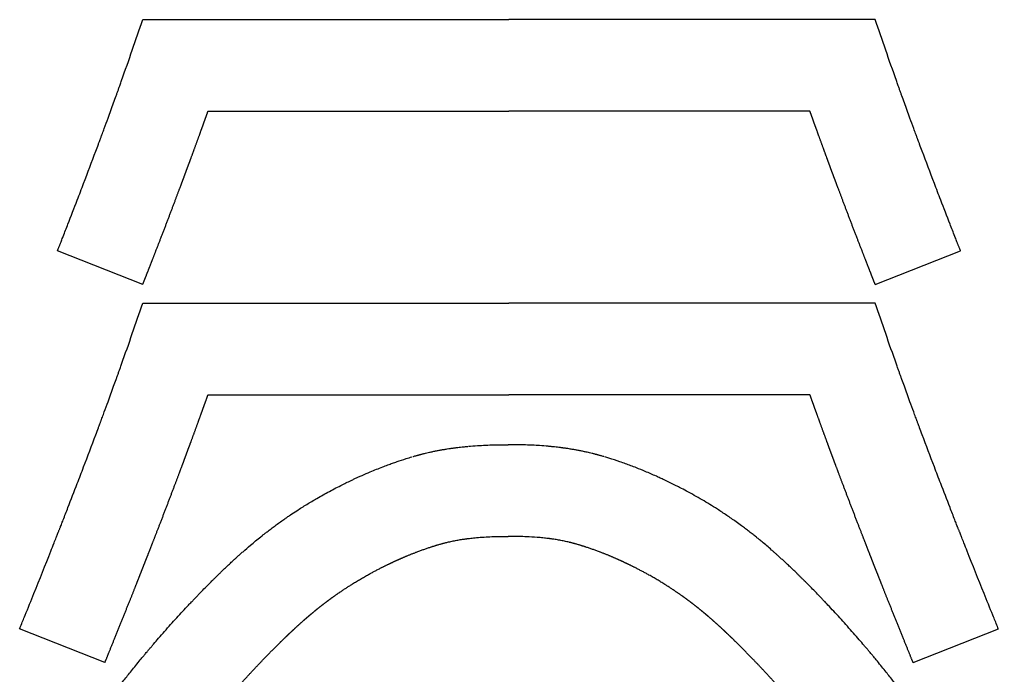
# Model space of a CAD drawing. Header units: millimetres. Extents: x -2789 to 12250, y -4440 to 7168.
# Drawn here: x 8693.1 to 9173.6, y 6441.4 to 6763.3 of the extents above; entities that cross this region are included whole.
import ezdxf

# ---------------------------------------------------------------- set-up
doc = ezdxf.new("R2010")
doc.units = ezdxf.units.MM
doc.header["$MEASUREMENT"] = 0

msp = doc.modelspace()

# ---------------------------------------------------------------- linework, layer by layer
at = {"color": 7, "linetype": 'Continuous', "lineweight": 25}
for p, q in [((8753.57307, 6763.33494), (8933.36031, 6763.33494)), ((9113.14756, 6763.33494), (8933.36031, 6763.33494)), ((8785.6181, 6718.33494), (8933.36031, 6718.33494)), ((9081.10253, 6718.33494), (8933.36031, 6718.33494)), ((8753.57307, 6624.16826), (8933.36031, 6624.16826)), ((9113.14756, 6624.16826), (8933.36031, 6624.16826)), ((8785.6181, 6579.16826), (8933.36031, 6579.16826)), ((9081.10253, 6579.16826), (8933.36031, 6579.16826))]:
    msp.add_line(p, q, dxfattribs=at)
for p, q in [((8753.60886, 6633.31889), (8711.74094, 6649.81364)), ((9113.11177, 6633.31889), (9154.97969, 6649.81364)), ((8735.00166, 6447.74249), (8693.131, 6464.23832)), ((9131.71897, 6447.74249), (9173.58963, 6464.23832))]:
    msp.add_line(p, q)
at = {"color": 7, "linetype": 'Continuous'}
for points, knots in [([(8711.74094, 6649.81364), (8711.7543, 6649.84755), (8711.76766, 6649.88146), (8711.9052, 6650.23062), (8712.0301, 6650.5478), (8712.2234, 6651.0389), (8712.29262, 6651.21479), (8712.43715, 6651.58213), (8712.5194, 6651.79125), (8712.67911, 6652.19743), (8712.7534, 6652.3864), (8712.89759, 6652.75325), (8712.96868, 6652.9342), (8713.11068, 6653.29566), (8713.1817, 6653.47649), (8713.39482, 6654.01929), (8713.53707, 6654.38177), (8713.96278, 6655.46706), (8714.2455, 6656.18852), (8715.31847, 6658.92933), (8716.10278, 6660.93842), (8718.43391, 6666.9269), (8719.95931, 6670.86849), (8722.50872, 6677.49593), (8723.54727, 6680.20756), (8726.62029, 6688.26694), (8728.6121, 6693.53915), (8730.97317, 6699.84961), (8731.39653, 6700.98362), (8731.99218, 6702.58264), (8732.16687, 6703.05204), (8732.46103, 6703.84321), (8732.58076, 6704.16544), (8732.76457, 6704.66044), (8732.83033, 6704.83757), (8732.97113, 6705.21704), (8733.04618, 6705.41938), (8733.19437, 6705.81907), (8733.26781, 6706.01722), (8733.48616, 6706.60662), (8733.63187, 6707.00026), (8734.08996, 6708.23875), (8734.40087, 6709.08081), (8735.32921, 6711.59947), (8735.94267, 6713.26974), (8737.48011, 6717.4708), (8738.39683, 6719.98976), (8739.71528, 6723.63336), (8740.12889, 6724.77948), (8740.71471, 6726.40715), (8740.88931, 6726.89282), (8741.15251, 6727.62581), (8741.24298, 6727.87793), (8741.42912, 6728.39697), (8741.52271, 6728.6581), (8741.70894, 6729.17809), (8741.80188, 6729.43777), (8742.08058, 6730.217), (8742.26611, 6730.73643), (8742.70669, 6731.97163), (8742.96151, 6732.68736), (8743.21581, 6733.40297), (8746.76929, 6743.40267), (8750.22169, 6753.37999), (8753.57307, 6763.33494)], [0.7451991359, 0.7451991359, 0.7451991359, 0.7451991359, 0.7454541819, 0.7454541819, 0.74782528, 0.74782528, 0.7491711349, 0.7491711349, 0.7506664275, 0.7506664275, 0.7518736709, 0.7518736709, 0.7530809144, 0.7530809144, 0.7542881579, 0.7542881579, 0.7567026448, 0.7567026448, 0.7615316186, 0.7615316186, 0.7750933268, 0.7750933268, 0.8022167431, 0.8022167431, 0.8212951958, 0.8212951958, 0.8594521014, 0.8594521014, 0.8678520237, 0.8678520237, 0.8713555298, 0.8713555298, 0.8737531366, 0.8737531366, 0.8751033197, 0.8751033197, 0.8764535029, 0.8764535029, 0.877803686, 0.877803686, 0.8805040523, 0.8805040523, 0.8863003435, 0.8863003435, 0.897892926, 0.897892926, 0.9156187577, 0.9156187577, 0.9237681115, 0.9237681115, 0.9272584919, 0.9272584919, 0.9290622646, 0.9290622646, 0.9308660373, 0.9308660373, 0.93266981, 0.93266981, 0.9362773554, 0.9362773554, 0.941249614, 0.941249614, 0.941249614, 1.0107302972, 1.0107302972, 1.0107302972, 1.0107302972]), ([(9154.97969, 6649.81364), (9154.96633, 6649.84755), (9154.95297, 6649.88146), (9154.81542, 6650.23062), (9154.69053, 6650.5478), (9154.49723, 6651.0389), (9154.42801, 6651.21479), (9154.28348, 6651.58213), (9154.20123, 6651.79125), (9154.04152, 6652.19743), (9153.96723, 6652.3864), (9153.82304, 6652.75325), (9153.75195, 6652.9342), (9153.60995, 6653.29566), (9153.53893, 6653.47649), (9153.32581, 6654.01929), (9153.18356, 6654.38177), (9152.75785, 6655.46706), (9152.47513, 6656.18852), (9151.40216, 6658.92933), (9150.61785, 6660.93842), (9148.28672, 6666.9269), (9146.76132, 6670.86849), (9144.21191, 6677.49593), (9143.17336, 6680.20756), (9140.10034, 6688.26694), (9138.10853, 6693.53915), (9135.74746, 6699.84961), (9135.3241, 6700.98362), (9134.72845, 6702.58264), (9134.55376, 6703.05204), (9134.2596, 6703.84321), (9134.13987, 6704.16544), (9133.95606, 6704.66044), (9133.8903, 6704.83757), (9133.7495, 6705.21704), (9133.67445, 6705.41938), (9133.52626, 6705.81907), (9133.45282, 6706.01722), (9133.23447, 6706.60662), (9133.08876, 6707.00026), (9132.63067, 6708.23875), (9132.31976, 6709.08081), (9131.39142, 6711.59947), (9130.77796, 6713.26974), (9129.24052, 6717.4708), (9128.3238, 6719.98976), (9127.00535, 6723.63336), (9126.59174, 6724.77948), (9126.00592, 6726.40715), (9125.83132, 6726.89282), (9125.56812, 6727.62581), (9125.47764, 6727.87793), (9125.29151, 6728.39697), (9125.19792, 6728.6581), (9125.01169, 6729.17809), (9124.91875, 6729.43777), (9124.64005, 6730.217), (9124.45452, 6730.73643), (9124.01394, 6731.97163), (9123.75912, 6732.68736), (9123.50482, 6733.40297), (9119.95134, 6743.40267), (9116.49894, 6753.37999), (9113.14756, 6763.33494)], [0.7451991359, 0.7451991359, 0.7451991359, 0.7451991359, 0.7454541819, 0.7454541819, 0.74782528, 0.74782528, 0.7491711349, 0.7491711349, 0.7506664275, 0.7506664275, 0.7518736709, 0.7518736709, 0.7530809144, 0.7530809144, 0.7542881579, 0.7542881579, 0.7567026448, 0.7567026448, 0.7615316186, 0.7615316186, 0.7750933268, 0.7750933268, 0.8022167431, 0.8022167431, 0.8212951958, 0.8212951958, 0.8594521014, 0.8594521014, 0.8678520237, 0.8678520237, 0.8713555298, 0.8713555298, 0.8737531366, 0.8737531366, 0.8751033197, 0.8751033197, 0.8764535029, 0.8764535029, 0.877803686, 0.877803686, 0.8805040523, 0.8805040523, 0.8863003435, 0.8863003435, 0.897892926, 0.897892926, 0.9156187577, 0.9156187577, 0.9237681115, 0.9237681115, 0.9272584919, 0.9272584919, 0.9290622646, 0.9290622646, 0.9308660373, 0.9308660373, 0.93266981, 0.93266981, 0.9362773554, 0.9362773554, 0.941249614, 0.941249614, 0.941249614, 1.0107302972, 1.0107302972, 1.0107302972, 1.0107302972]), ([(8693.131, 6464.23832), (8693.29722, 6464.64642), (8693.46316, 6465.054), (8694.37535, 6467.29533), (8695.11611, 6469.11847), (8697.3213, 6474.55502), (8698.76856, 6478.13532), (8703.04166, 6488.74392), (8705.79886, 6495.63995), (8709.0055, 6503.72328), (8709.54267, 6505.07962), (8710.42242, 6507.30469), (8710.76723, 6508.17775), (8711.33458, 6509.61584), (8711.55789, 6510.18229), (8711.9052, 6511.06394), (8712.0301, 6511.38113), (8712.2234, 6511.87222), (8712.29262, 6512.04811), (8712.43715, 6512.41546), (8712.5194, 6512.62458), (8712.67911, 6513.03075), (8712.7534, 6513.21972), (8712.89759, 6513.58658), (8712.96868, 6513.76752), (8713.11068, 6514.12898), (8713.1817, 6514.30982), (8713.39482, 6514.85261), (8713.53707, 6515.2151), (8713.96278, 6516.30038), (8714.2455, 6517.02185), (8715.31847, 6519.76265), (8716.10278, 6521.77174), (8718.43391, 6527.76022), (8719.95931, 6531.70181), (8722.50872, 6538.32925), (8723.54727, 6541.04088), (8726.62029, 6549.10026), (8728.6121, 6554.37247), (8730.97317, 6560.68293), (8731.39653, 6561.81694), (8731.99218, 6563.41597), (8732.16687, 6563.88536), (8732.46103, 6564.67653), (8732.58076, 6564.99876), (8732.76457, 6565.49376), (8732.83033, 6565.67089), (8732.97113, 6566.05036), (8733.04618, 6566.2527), (8733.19437, 6566.65239), (8733.26781, 6566.85055), (8733.48616, 6567.43995), (8733.63187, 6567.83358), (8734.08996, 6569.07207), (8734.40087, 6569.91413), (8735.32921, 6572.43279), (8735.94267, 6574.10306), (8737.48011, 6578.30412), (8738.39683, 6580.82309), (8739.71528, 6584.46669), (8740.12889, 6585.6128), (8740.71471, 6587.24048), (8740.88931, 6587.72615), (8741.15251, 6588.45913), (8741.24298, 6588.71126), (8741.42912, 6589.23029), (8741.52271, 6589.49142), (8741.70894, 6590.01141), (8741.80188, 6590.27109), (8742.08058, 6591.05032), (8742.26611, 6591.56975), (8742.70669, 6592.80495), (8742.96151, 6593.52068), (8743.21581, 6594.23629), (8746.76929, 6604.23599), (8750.22169, 6614.21331), (8753.57307, 6624.16826)], [0.6353648778, 0.6353648778, 0.6353648778, 0.6353648778, 0.6381080486, 0.6381080486, 0.6504703768, 0.6504703768, 0.6751950331, 0.6751950331, 0.7246443456, 0.7246443456, 0.7346799119, 0.7346799119, 0.7411940781, 0.7411940781, 0.7454541819, 0.7454541819, 0.74782528, 0.74782528, 0.7491711349, 0.7491711349, 0.7506664275, 0.7506664275, 0.7518736709, 0.7518736709, 0.7530809144, 0.7530809144, 0.7542881579, 0.7542881579, 0.7567026448, 0.7567026448, 0.7615316186, 0.7615316186, 0.7750933268, 0.7750933268, 0.8022167431, 0.8022167431, 0.8212951958, 0.8212951958, 0.8594521014, 0.8594521014, 0.8678520237, 0.8678520237, 0.8713555298, 0.8713555298, 0.8737531366, 0.8737531366, 0.8751033197, 0.8751033197, 0.8764535029, 0.8764535029, 0.877803686, 0.877803686, 0.8805040523, 0.8805040523, 0.8863003435, 0.8863003435, 0.897892926, 0.897892926, 0.9156187577, 0.9156187577, 0.9237681115, 0.9237681115, 0.9272584919, 0.9272584919, 0.9290622646, 0.9290622646, 0.9308660373, 0.9308660373, 0.93266981, 0.93266981, 0.9362773554, 0.9362773554, 0.941249614, 0.941249614, 0.941249614, 1.0107302972, 1.0107302972, 1.0107302972, 1.0107302972]), ([(9173.58963, 6464.23832), (9173.42341, 6464.64642), (9173.25747, 6465.054), (9172.34528, 6467.29533), (9171.60452, 6469.11847), (9169.39933, 6474.55502), (9167.95207, 6478.13532), (9163.67897, 6488.74392), (9160.92177, 6495.63995), (9157.71513, 6503.72328), (9157.17796, 6505.07962), (9156.29821, 6507.30469), (9155.9534, 6508.17775), (9155.38605, 6509.61584), (9155.16274, 6510.18229), (9154.81542, 6511.06394), (9154.69053, 6511.38113), (9154.49723, 6511.87222), (9154.42801, 6512.04811), (9154.28348, 6512.41546), (9154.20123, 6512.62458), (9154.04152, 6513.03075), (9153.96723, 6513.21972), (9153.82304, 6513.58658), (9153.75195, 6513.76752), (9153.60995, 6514.12898), (9153.53893, 6514.30982), (9153.32581, 6514.85261), (9153.18356, 6515.2151), (9152.75785, 6516.30038), (9152.47513, 6517.02185), (9151.40216, 6519.76265), (9150.61785, 6521.77174), (9148.28672, 6527.76022), (9146.76132, 6531.70181), (9144.21191, 6538.32925), (9143.17336, 6541.04088), (9140.10034, 6549.10026), (9138.10853, 6554.37247), (9135.74746, 6560.68293), (9135.3241, 6561.81694), (9134.72845, 6563.41597), (9134.55376, 6563.88536), (9134.2596, 6564.67653), (9134.13987, 6564.99876), (9133.95606, 6565.49376), (9133.8903, 6565.67089), (9133.7495, 6566.05036), (9133.67445, 6566.2527), (9133.52626, 6566.65239), (9133.45282, 6566.85055), (9133.23447, 6567.43995), (9133.08876, 6567.83358), (9132.63067, 6569.07207), (9132.31976, 6569.91413), (9131.39142, 6572.43279), (9130.77796, 6574.10306), (9129.24052, 6578.30412), (9128.3238, 6580.82309), (9127.00535, 6584.46669), (9126.59174, 6585.6128), (9126.00592, 6587.24048), (9125.83132, 6587.72615), (9125.56812, 6588.45913), (9125.47764, 6588.71126), (9125.29151, 6589.23029), (9125.19792, 6589.49142), (9125.01169, 6590.01141), (9124.91875, 6590.27109), (9124.64005, 6591.05032), (9124.45452, 6591.56975), (9124.01394, 6592.80495), (9123.75912, 6593.52068), (9123.50482, 6594.23629), (9119.95134, 6604.23599), (9116.49894, 6614.21331), (9113.14756, 6624.16826)], [0.6353648778, 0.6353648778, 0.6353648778, 0.6353648778, 0.6381080486, 0.6381080486, 0.6504703768, 0.6504703768, 0.6751950331, 0.6751950331, 0.7246443456, 0.7246443456, 0.7346799119, 0.7346799119, 0.7411940781, 0.7411940781, 0.7454541819, 0.7454541819, 0.74782528, 0.74782528, 0.7491711349, 0.7491711349, 0.7506664275, 0.7506664275, 0.7518736709, 0.7518736709, 0.7530809144, 0.7530809144, 0.7542881579, 0.7542881579, 0.7567026448, 0.7567026448, 0.7615316186, 0.7615316186, 0.7750933268, 0.7750933268, 0.8022167431, 0.8022167431, 0.8212951958, 0.8212951958, 0.8594521014, 0.8594521014, 0.8678520237, 0.8678520237, 0.8713555298, 0.8713555298, 0.8737531366, 0.8737531366, 0.8751033197, 0.8751033197, 0.8764535029, 0.8764535029, 0.877803686, 0.877803686, 0.8805040523, 0.8805040523, 0.8863003435, 0.8863003435, 0.897892926, 0.897892926, 0.9156187577, 0.9156187577, 0.9237681115, 0.9237681115, 0.9272584919, 0.9272584919, 0.9290622646, 0.9290622646, 0.9308660373, 0.9308660373, 0.93266981, 0.93266981, 0.9362773554, 0.9362773554, 0.941249614, 0.941249614, 0.941249614, 1.0107302972, 1.0107302972, 1.0107302972, 1.0107302972]), ([(8886.08804, 6548.8097), (8886.59077, 6548.9551), (8887.10603, 6549.1026), (8887.80594, 6549.3001), (8888.03692, 6549.36472), (8888.43555, 6549.4753), (8888.60511, 6549.52199), (8888.86171, 6549.59196), (8888.94467, 6549.61446), (8889.06544, 6549.64705), (8889.09999, 6549.65635), (8889.15016, 6549.66983), (8889.16656, 6549.67423), (8889.20334, 6549.68409), (8889.23326, 6549.69209), (8889.28003, 6549.70458), (8889.30051, 6549.71004), (8889.35003, 6549.72323), (8889.37817, 6549.73072), (8889.43395, 6549.74555), (8889.46166, 6549.75291), (8889.54424, 6549.7748), (8889.59858, 6549.78918), (8889.75773, 6549.83116), (8889.85521, 6549.85675), (8890.05788, 6549.90973), (8890.16211, 6549.93687), (8890.3734, 6549.99159), (8890.47867, 6550.01872), (8890.793, 6550.09932), (8890.99952, 6550.15172), (8891.41131, 6550.25519), (8891.61768, 6550.30653), (8892.23857, 6550.45935), (8892.65368, 6550.55934), (8893.48188, 6550.75456), (8893.896, 6550.85006), (8894.88368, 6551.07288), (8895.46305, 6551.1996), (8896.63497, 6551.44747), (8897.21805, 6551.56666), (8898.37871, 6551.79629), (8898.95707, 6551.90691), (8900.07972, 6552.11409), (8900.62333, 6552.21088), (8901.78806, 6552.41109), (8902.41826, 6552.51502), (8903.55804, 6552.69496), (8904.06262, 6552.77184), (8904.81633, 6552.88255), (8905.06225, 6552.91802), (8905.44867, 6552.97279), (8905.58923, 6552.99252), (8905.8938, 6553.03477), (8906.05913, 6553.0574), (8906.33897, 6553.0953), (8906.46097, 6553.11168), (8906.67348, 6553.13988), (8906.75994, 6553.15124), (8906.92957, 6553.17339), (8907.01674, 6553.18469), (8907.28696, 6553.21946), (8907.47341, 6553.24306), (8907.8423, 6553.28901), (8908.02681, 6553.31162), (8908.64778, 6553.38656), (8909.0903, 6553.43807), (8910.04886, 6553.54581), (8910.56934, 6553.60203), (8911.67659, 6553.7168), (8912.26151, 6553.77486), (8912.96992, 6553.84247), (8913.0961, 6553.85441), (8913.22218, 6553.86622)], [0.0049469751, 0.0049469751, 0.0049469751, 0.0049469751, 0.0548192393, 0.0548192393, 0.0812972154, 0.0812972154, 0.1033127945, 0.1033127945, 0.1135452916, 0.1135452916, 0.1185151523, 0.1185151523, 0.1213829772, 0.1213829772, 0.124250802, 0.124250802, 0.1271186268, 0.1271186268, 0.1299864516, 0.1299864516, 0.1328542764, 0.1328542764, 0.1385899261, 0.1385899261, 0.1500612253, 0.1500612253, 0.1615325246, 0.1615325246, 0.1730038239, 0.1730038239, 0.1959464224, 0.1959464224, 0.2188890209, 0.2188890209, 0.264774218, 0.264774218, 0.310659415, 0.310659415, 0.3740237904, 0.3740237904, 0.4373881658, 0.4373881658, 0.5007525412, 0.5007525412, 0.5601917195, 0.5601917195, 0.6294627688, 0.6294627688, 0.6838335657, 0.6838335657, 0.7103078836, 0.7103078836, 0.7257488127, 0.7257488127, 0.7423010755, 0.7423010755, 0.75621299, 0.75621299, 0.7668279344, 0.7668279344, 0.7774428789, 0.7774428789, 0.7986727677, 0.7986727677, 0.8199026566, 0.8199026566, 0.8696053687, 0.8696053687, 0.925329982, 0.925329982, 0.9845775726, 0.9845775726, 0.9974194251, 0.9974194251, 0.9974194251, 0.9974194251]), ([(8913.40379, 6553.88287), (8914.89224, 6554.01627), (8916.3682, 6554.12929), (8919.20136, 6554.31345), (8920.56788, 6554.38772), (8923.31125, 6554.51078), (8924.68496, 6554.5592), (8927.41921, 6554.632), (8928.78206, 6554.65652), (8931.09642, 6554.68046), (8932.05007, 6554.68516), (8933.00157, 6554.68511)], [0.00007817154, 0.00007817154, 0.00007817154, 0.00007817154, 0.00433148743, 0.00433148743, 0.00830990933, 0.00830990933, 0.01228833123, 0.01228833123, 0.01626675313, 0.01626675313, 0.01906552462, 0.01906552462, 0.01906552462, 0.01906552462]), ([(8952.59502, 6553.88287), (8951.16797, 6554.01076), (8949.74985, 6554.12015), (8947.20158, 6554.28821), (8946.07166, 6554.35256), (8943.79848, 6554.4638), (8942.66113, 6554.51027), (8939.24935, 6554.62429), (8936.98766, 6554.66591), (8934.15692, 6554.68341), (8933.5767, 6554.68514), (8932.99724, 6554.68511)], [0.00007817154, 0.00007817154, 0.00007817154, 0.00007817154, 0.0041624689, 0.0041624689, 0.00746213453, 0.00746213453, 0.01076180017, 0.01076180017, 0.01736113144, 0.01736113144, 0.01906552462, 0.01906552462, 0.01906552462, 0.01906552462]), ([(8979.91076, 6548.8097), (8979.40804, 6548.9551), (8978.89278, 6549.1026), (8978.19287, 6549.3001), (8977.96189, 6549.36472), (8977.56326, 6549.4753), (8977.3937, 6549.52199), (8977.1371, 6549.59196), (8977.05414, 6549.61446), (8976.93336, 6549.64705), (8976.89882, 6549.65635), (8976.84864, 6549.66983), (8976.83225, 6549.67423), (8976.79547, 6549.68409), (8976.76555, 6549.69209), (8976.71878, 6549.70458), (8976.69829, 6549.71004), (8976.64878, 6549.72323), (8976.62063, 6549.73072), (8976.56485, 6549.74555), (8976.53714, 6549.75291), (8976.45457, 6549.7748), (8976.40023, 6549.78918), (8976.24108, 6549.83116), (8976.1436, 6549.85675), (8975.94093, 6549.90973), (8975.8367, 6549.93687), (8975.62541, 6549.99159), (8975.52014, 6550.01872), (8975.20581, 6550.09932), (8974.99928, 6550.15172), (8974.5875, 6550.25519), (8974.38112, 6550.30653), (8973.76024, 6550.45935), (8973.34513, 6550.55934), (8972.51693, 6550.75456), (8972.10281, 6550.85006), (8971.11512, 6551.07288), (8970.53576, 6551.1996), (8969.36384, 6551.44747), (8968.78075, 6551.56666), (8967.6201, 6551.79629), (8967.04174, 6551.90691), (8965.91909, 6552.11409), (8965.37548, 6552.21088), (8964.21074, 6552.41109), (8963.58054, 6552.51502), (8962.44075, 6552.69496), (8961.93617, 6552.77184), (8961.18247, 6552.88255), (8960.93655, 6552.91802), (8960.55013, 6552.97279), (8960.40958, 6552.99252), (8960.105, 6553.03477), (8959.93968, 6553.0574), (8959.65984, 6553.0953), (8959.53784, 6553.11168), (8959.32533, 6553.13988), (8959.23887, 6553.15124), (8959.06924, 6553.17339), (8958.98207, 6553.18469), (8958.71185, 6553.21946), (8958.5254, 6553.24306), (8958.15651, 6553.28901), (8957.972, 6553.31162), (8957.35103, 6553.38656), (8956.90853, 6553.43807), (8955.94997, 6553.54581), (8955.42947, 6553.60203), (8954.32223, 6553.7168), (8953.7373, 6553.77486), (8953.02889, 6553.84247), (8952.90271, 6553.85441), (8952.77663, 6553.86622)], [0.0049469751, 0.0049469751, 0.0049469751, 0.0049469751, 0.0548192393, 0.0548192393, 0.0812972154, 0.0812972154, 0.1033127945, 0.1033127945, 0.1135452916, 0.1135452916, 0.1185151523, 0.1185151523, 0.1213829772, 0.1213829772, 0.124250802, 0.124250802, 0.1271186269, 0.1271186269, 0.1299864518, 0.1299864518, 0.1328542766, 0.1328542766, 0.1385899263, 0.1385899263, 0.1500612257, 0.1500612257, 0.1615325252, 0.1615325252, 0.1730038246, 0.1730038246, 0.1959464234, 0.1959464234, 0.2188890223, 0.2188890223, 0.26477422, 0.26477422, 0.3106594177, 0.3106594177, 0.3740237964, 0.3740237964, 0.4373881752, 0.4373881752, 0.5007525539, 0.5007525539, 0.5601917582, 0.5601917582, 0.6294633132, 0.6294633132, 0.6838338807, 0.6838338807, 0.7103079357, 0.7103079357, 0.7257488697, 0.7257488697, 0.7423011572, 0.7423011572, 0.7562130128, 0.7562130128, 0.7668279282, 0.7668279282, 0.7774428436, 0.7774428436, 0.7986726744, 0.7986726744, 0.8199025053, 0.8199025053, 0.8696047105, 0.8696047105, 0.9253298615, 0.9253298615, 0.9845774094, 0.9845774094, 0.9974194251, 0.9974194251, 0.9974194251, 0.9974194251]), ([(8698.49899, 6376.15667), (8699.73629, 6377.95422), (8700.95309, 6379.71683), (8704.54239, 6384.9003), (8706.85376, 6388.21677), (8711.31386, 6394.57177), (8713.46312, 6397.61104), (8715.75788, 6400.82942), (8715.98438, 6401.14678), (8716.4378, 6401.78148), (8716.63691, 6402.05997), (8717.04144, 6402.62509), (8717.21682, 6402.86997), (8717.53777, 6403.31775), (8717.69862, 6403.54202), (8718.30452, 6404.38624), (8718.74714, 6405.00182), (8720.14083, 6406.93644), (8721.08648, 6408.24375), (8724.32445, 6412.7013), (8726.58006, 6415.77359), (8729.91901, 6420.27076), (8731.03486, 6421.76478), (8732.69195, 6423.96995), (8733.24096, 6424.69828), (8734.15036, 6425.90091), (8734.51258, 6426.37891), (8735.07004, 6427.11295), (8735.2638, 6427.36779), (8735.54376, 6427.73562), (8735.63241, 6427.85203), (8735.85855, 6428.14878), (8735.99789, 6428.33145), (8736.31154, 6428.74234), (8736.48646, 6428.97128), (8736.82521, 6429.4141), (8736.99232, 6429.63232), (8737.32712, 6430.06903), (8737.49455, 6430.28719), (8737.99695, 6430.94113), (8738.33203, 6431.37636), (8739.32136, 6432.65856), (8739.97406, 6433.50085), (8741.86659, 6435.93257), (8743.1014, 6437.50593), (8745.55663, 6440.60757), (8746.77635, 6442.135), (8749.45848, 6445.46379), (8750.91675, 6447.25367), (8752.93246, 6449.69967), (8753.49946, 6450.38458), (8754.37721, 6451.43998), (8754.68959, 6451.81461), (8755.23361, 6452.46535), (8755.46273, 6452.7389), (8755.8521, 6453.2029), (8756.02352, 6453.40686), (8756.37462, 6453.82401), (8756.5573, 6454.04078), (8756.91657, 6454.46639), (8757.09522, 6454.67769), (8757.4528, 6455.10003), (8757.63176, 6455.31108), (8758.16915, 6455.94388), (8758.52817, 6456.36538), (8759.70967, 6457.74833), (8760.53361, 6458.70612), (8763.31626, 6461.91857), (8765.28391, 6464.15312), (8769.24025, 6468.57257), (8771.22934, 6470.75789), (8774.1774, 6473.94289), (8775.12045, 6474.95378), (8776.53307, 6476.4561), (8777.01043, 6476.96169), (8777.89007, 6477.88956), (8778.29245, 6478.31261), (8779.10985, 6479.16919), (8779.52632, 6479.60418), (8780.35388, 6480.46548), (8780.76699, 6480.89394), (8782.00438, 6482.17274), (8782.82493, 6483.01473), (8784.4686, 6484.68953), (8785.29035, 6485.5209), (8786.59061, 6486.8269), (8787.06995, 6487.30632), (8787.73734, 6487.97094), (8787.92376, 6488.15628), (8788.29359, 6488.52337), (8788.4757, 6488.70387), (8788.85865, 6489.08266), (8789.05413, 6489.27568), (8789.46595, 6489.68156), (8789.67096, 6489.88321), (8790.28338, 6490.4843), (8790.68617, 6490.87801), (8791.49239, 6491.6628), (8791.89324, 6492.05135), (8792.9467, 6493.06813), (8793.59565, 6493.68996), (8794.88233, 6494.91397), (8795.52138, 6495.51737), (8796.75118, 6496.66954), (8797.33795, 6497.21524), (8798.28319, 6498.08773), (8798.642, 6498.41735), (8799.26685, 6498.98858), (8799.53463, 6499.23246), (8800.01892, 6499.67199), (8800.23517, 6499.86773), (8800.59382, 6500.1911), (8800.72195, 6500.3064), (8801.03135, 6500.58436), (8801.22155, 6500.75484), (8801.87545, 6501.33924), (8802.33636, 6501.74829), (8804.01701, 6503.22981), (8805.23141, 6504.28068), (8807.28364, 6506.02316), (8808.12978, 6506.73181), (8809.81079, 6508.11997), (8810.65342, 6508.8058), (8811.76318, 6509.69614), (8812.04183, 6509.9186), (8812.50541, 6510.28684), (8812.69667, 6510.43824), (8813.07624, 6510.73758), (8813.26669, 6510.88723), (8813.84003, 6511.33619), (8814.22495, 6511.63548), (8814.932, 6512.18156), (8815.25991, 6512.43337), (8815.91136, 6512.93062), (8816.23773, 6513.17824), (8817.2187, 6513.9181), (8817.87511, 6514.40725), (8819.97179, 6515.95091), (8821.42538, 6516.99325), (8823.41951, 6518.38624), (8823.94081, 6518.74703), (8824.99077, 6519.46718), (8825.51729, 6519.82502), (8827.10144, 6520.89179), (8828.16365, 6521.594), (8830.84809, 6523.33594), (8832.48118, 6524.36579), (8835.75663, 6526.37356), (8837.40796, 6527.3573), (8841.10693, 6529.49838), (8843.15866, 6530.64454), (8847.31693, 6532.88426), (8849.41828, 6533.97455), (8851.92593, 6535.22819), (8852.32423, 6535.4259), (8853.52064, 6536.01554), (8854.33535, 6536.4112), (8855.64372, 6537.03705), (8856.13595, 6537.27043), (8857.10873, 6537.72765), (8857.59546, 6537.9545), (8858.56318, 6538.40137), (8859.04685, 6538.6227), (8860.09718, 6539.09886), (8860.66461, 6539.35324), (8862.56884, 6540.1976), (8863.91149, 6540.77738), (8867.29295, 6542.19758), (8869.32126, 6543.01336), (8872.21065, 6544.12367), (8873.06679, 6544.44615), (8874.67333, 6545.03894), (8875.4148, 6545.30759), (8876.90477, 6545.83776), (8877.65011, 6546.09807), (8879.88727, 6546.86452), (8881.38024, 6547.35617), (8883.82514, 6548.12801), (8884.77603, 6548.41999), (8885.72767, 6548.70385)], [0.0000881401, 0.0000881401, 0.0000881401, 0.0000881401, 0.0230739635, 0.0230739635, 0.0690456102, 0.0690456102, 0.1150172569, 0.1150172569, 0.1200936687, 0.1200936687, 0.1251700805, 0.1251700805, 0.1281846068, 0.1281846068, 0.1311991331, 0.1311991331, 0.1395234172, 0.1395234172, 0.1575039871, 0.1575039871, 0.2015762351, 0.2015762351, 0.2240403098, 0.2240403098, 0.2352663191, 0.2352663191, 0.2427415255, 0.2427415255, 0.2467575155, 0.2467575155, 0.2486801413, 0.2486801413, 0.251368395, 0.251368395, 0.2544087226, 0.2544087226, 0.2574490501, 0.2574490501, 0.2604893777, 0.2604893777, 0.2665700328, 0.2665700328, 0.2784886453, 0.2784886453, 0.3012369814, 0.3012369814, 0.3239853174, 0.3239853174, 0.3515314434, 0.3515314434, 0.3623577162, 0.3623577162, 0.3683407153, 0.3683407153, 0.3727793236, 0.3727793236, 0.3759547277, 0.3759547277, 0.3791301317, 0.3791301317, 0.3823055358, 0.3823055358, 0.3854809399, 0.3854809399, 0.3918317481, 0.3918317481, 0.4063701133, 0.4063701133, 0.440811039, 0.440811039, 0.4752519647, 0.4752519647, 0.4915172493, 0.4915172493, 0.4996024302, 0.4996024302, 0.5063158459, 0.5063158459, 0.5131267534, 0.5131267534, 0.5199376608, 0.5199376608, 0.5335594757, 0.5335594757, 0.5471812905, 0.5471812905, 0.5551405405, 0.5551405405, 0.5582412476, 0.5582412476, 0.5613419548, 0.5613419548, 0.5644426619, 0.5644426619, 0.567543369, 0.567543369, 0.5737447833, 0.5737447833, 0.5799461975, 0.5799461975, 0.590099908, 0.590099908, 0.6002536185, 0.6002536185, 0.6097623257, 0.6097623257, 0.6156224412, 0.6156224412, 0.619991742, 0.619991742, 0.6237206804, 0.6237206804, 0.6257319001, 0.6257319001, 0.6284740241, 0.6284740241, 0.6353004861, 0.6353004861, 0.6533233417, 0.6533233417, 0.6659585612, 0.6659585612, 0.6785937807, 0.6785937807, 0.6828371961, 0.6828371961, 0.6856612957, 0.6856612957, 0.6884853954, 0.6884853954, 0.6941335947, 0.6941335947, 0.6987861239, 0.6987861239, 0.7034386532, 0.7034386532, 0.7127437116, 0.7127437116, 0.7330527246, 0.7330527246, 0.7403138322, 0.7403138322, 0.7475749398, 0.7475749398, 0.762097155, 0.762097155, 0.7840690908, 0.7840690908, 0.8060410267, 0.8060410267, 0.8328943956, 0.8328943956, 0.8597477645, 0.8597477645, 0.8648107953, 0.8648107953, 0.8749368568, 0.8749368568, 0.8809949491, 0.8809949491, 0.8868481763, 0.8868481763, 0.8927014035, 0.8927014035, 0.8995632709, 0.8995632709, 0.9159230959, 0.9159230959, 0.9407251934, 0.9407251934, 0.9511604964, 0.9511604964, 0.9602951395, 0.9602951395, 0.9694297827, 0.9694297827, 0.987699069, 0.987699069, 0.9993125159, 0.9993125159, 0.9993125159, 0.9993125159]), ([(9167.49982, 6376.15667), (9166.26252, 6377.95422), (9165.04571, 6379.71683), (9161.45642, 6384.9003), (9159.14504, 6388.21677), (9154.68495, 6394.57177), (9152.53568, 6397.61104), (9150.24092, 6400.82942), (9150.01443, 6401.14678), (9149.56101, 6401.78148), (9149.3619, 6402.05997), (9148.95737, 6402.62509), (9148.78199, 6402.86997), (9148.46104, 6403.31775), (9148.30019, 6403.54202), (9147.69429, 6404.38624), (9147.25167, 6405.00182), (9145.85798, 6406.93644), (9144.91233, 6408.24375), (9141.67436, 6412.7013), (9139.41875, 6415.77359), (9136.0798, 6420.27076), (9134.96395, 6421.76478), (9133.30686, 6423.96995), (9132.75785, 6424.69828), (9131.84845, 6425.90091), (9131.48623, 6426.37891), (9130.92877, 6427.11295), (9130.73501, 6427.36779), (9130.45505, 6427.73562), (9130.3664, 6427.85203), (9130.14025, 6428.14878), (9130.00092, 6428.33145), (9129.68727, 6428.74233), (9129.51235, 6428.97128), (9129.1736, 6429.4141), (9129.00649, 6429.63231), (9128.67169, 6430.06903), (9128.50426, 6430.28719), (9128.00186, 6430.94113), (9127.66678, 6431.37636), (9126.67745, 6432.65856), (9126.02475, 6433.50085), (9124.13222, 6435.93257), (9122.8974, 6437.50593), (9120.44217, 6440.60757), (9119.22246, 6442.135), (9116.54031, 6445.4638), (9115.08204, 6447.2537), (9113.06633, 6449.69969), (9112.49936, 6450.38457), (9111.62163, 6451.43994), (9111.30925, 6451.81457), (9110.76523, 6452.46532), (9110.5361, 6452.73888), (9110.14678, 6453.2028), (9109.97543, 6453.40668), (9109.62448, 6453.82367), (9109.44186, 6454.04035), (9109.08272, 6454.46581), (9108.90414, 6454.67704), (9108.54669, 6455.09922), (9108.36779, 6455.3102), (9107.8306, 6455.94277), (9107.47172, 6456.36411), (9106.29005, 6457.74726), (9105.46581, 6458.70541), (9102.68379, 6461.91715), (9100.71707, 6464.15066), (9096.76263, 6468.56807), (9094.77449, 6470.75238), (9091.82139, 6473.94295), (9090.87229, 6474.96029), (9089.45681, 6476.46556), (9088.98247, 6476.96793), (9088.11289, 6477.88518), (9087.71747, 6478.30092), (9086.9081, 6479.14917), (9086.49249, 6479.58331), (9085.66657, 6480.44301), (9085.25428, 6480.87067), (9084.01933, 6482.14711), (9083.20041, 6482.98755), (9081.56009, 6484.65921), (9080.73999, 6485.48906), (9079.439, 6486.79606), (9078.9573, 6487.27791), (9078.16752, 6488.06455), (9077.86264, 6488.36738), (9077.2595, 6488.9649), (9076.93001, 6489.29039), (9076.25536, 6489.95468), (9075.92134, 6490.28242), (9075.25691, 6490.93222), (9074.9256, 6491.25513), (9073.93586, 6492.21646), (9073.28064, 6492.84844), (9072.05986, 6494.01737), (9071.49677, 6494.55312), (9070.37364, 6495.6147), (9069.81455, 6496.13957), (9068.79867, 6497.08678), (9068.33802, 6497.5138), (9067.42262, 6498.3573), (9066.96813, 6498.77354), (9066.25806, 6499.41978), (9066.00855, 6499.6461), (9065.66249, 6499.95889), (9065.5578, 6500.05336), (9065.34941, 6500.24111), (9065.2435, 6500.33638), (9064.96559, 6500.58602), (9064.78452, 6500.74833), (9064.21152, 6501.2605), (9063.82105, 6501.60746), (9063.03998, 6502.29756), (9062.64999, 6502.64012), (9061.48139, 6503.6606), (9060.70309, 6504.33211), (9059.15683, 6505.65012), (9058.38478, 6506.30016), (9057.05189, 6507.40805), (9056.49486, 6507.86673), (9055.54637, 6508.64031), (9055.15641, 6508.95619), (9054.49818, 6509.48584), (9054.22609, 6509.70376), (9053.41072, 6510.35359), (9052.85254, 6510.79398), (9051.9606, 6511.49027), (9051.62878, 6511.74777), (9050.98792, 6512.24219), (9050.67189, 6512.48467), (9050.04625, 6512.96189), (9049.73285, 6513.19958), (9048.79091, 6513.90987), (9048.16065, 6514.37966), (9046.62305, 6515.51258), (9045.71157, 6516.17312), (9044.03995, 6517.36468), (9043.27926, 6517.89949), (9041.76523, 6518.94993), (9041.00497, 6519.47047), (9038.71457, 6521.01802), (9037.17481, 6522.03092), (9034.38677, 6523.81611), (9033.14129, 6524.59635), (9030.64701, 6526.12553), (9029.39198, 6526.87844), (9025.60369, 6529.10201), (9023.05039, 6530.53602), (9019.35012, 6532.5219), (9018.23765, 6533.10728), (9016.35858, 6534.07663), (9015.59763, 6534.46388), (9013.96478, 6535.28373), (9013.09704, 6535.71284), (9011.32249, 6536.57599), (9010.42708, 6537.0044), (9008.89302, 6537.72675), (9008.25092, 6538.02575), (9006.97395, 6538.61316), (9006.33579, 6538.90318), (9004.78489, 6539.59926), (9003.88123, 6539.9976), (9002.06656, 6540.78337), (9001.15867, 6541.16932), (8998.79245, 6542.15629), (8997.34237, 6542.74264), (8994.99007, 6543.66383), (8994.09122, 6544.00871), (8991.39303, 6545.02228), (8989.60821, 6545.66414), (8986.0291, 6546.89492), (8984.23735, 6547.48253), (8981.71949, 6548.26699), (8980.99554, 6548.48777), (8980.27114, 6548.70385)], [0.0000881401, 0.0000881401, 0.0000881401, 0.0000881401, 0.0230739635, 0.0230739635, 0.0690456102, 0.0690456102, 0.1150172569, 0.1150172569, 0.1200936687, 0.1200936687, 0.1251700805, 0.1251700805, 0.1281846068, 0.1281846068, 0.1311991331, 0.1311991331, 0.1395234172, 0.1395234172, 0.1575039871, 0.1575039871, 0.2015762351, 0.2015762351, 0.2240403098, 0.2240403098, 0.2352663191, 0.2352663191, 0.2427415254, 0.2427415254, 0.2467575157, 0.2467575157, 0.2486801416, 0.2486801416, 0.2513683885, 0.2513683885, 0.2544087174, 0.2544087174, 0.2574490463, 0.2574490463, 0.2604893752, 0.2604893752, 0.2665700329, 0.2665700329, 0.2784886501, 0.2784886501, 0.301236989, 0.301236989, 0.3239853279, 0.3239853279, 0.3515316899, 0.3515316899, 0.3623574913, 0.3623574913, 0.368340525, 0.368340525, 0.3727791827, 0.3727791827, 0.3759534146, 0.3759534146, 0.3791276465, 0.3791276465, 0.3823018784, 0.3823018784, 0.3854761103, 0.3854761103, 0.3918245741, 0.3918245741, 0.4063683106, 0.4063683106, 0.4407929316, 0.4407929316, 0.4752175527, 0.4752175527, 0.4915866436, 0.4915866436, 0.4996176001, 0.4996176001, 0.5062154801, 0.5062154801, 0.5130125157, 0.5130125157, 0.5198095512, 0.5198095512, 0.5334036223, 0.5334036223, 0.5469976933, 0.5469976933, 0.5549964481, 0.5549964481, 0.5600865822, 0.5600865822, 0.5651767163, 0.5651767163, 0.5702668504, 0.5702668504, 0.5753569845, 0.5753569845, 0.5855372528, 0.5855372528, 0.5944504347, 0.5944504347, 0.6033636166, 0.6033636166, 0.6108278518, 0.6108278518, 0.6182677303, 0.6182677303, 0.6224757777, 0.6224757777, 0.6241300681, 0.6241300681, 0.6257843585, 0.6257843585, 0.6283948275, 0.6283948275, 0.634168178, 0.634168178, 0.6399415285, 0.6399415285, 0.6514862653, 0.6514862653, 0.6630310021, 0.6630310021, 0.6714337327, 0.6714337327, 0.6772964209, 0.6772964209, 0.6814368736, 0.6814368736, 0.689717779, 0.689717779, 0.6945765508, 0.6945765508, 0.699043701, 0.699043701, 0.7035108512, 0.7035108512, 0.7124451515, 0.7124451515, 0.7252352906, 0.7252352906, 0.7357446605, 0.7357446605, 0.7462540304, 0.7462540304, 0.7672727702, 0.7672727702, 0.7840053674, 0.7840053674, 0.8007379646, 0.8007379646, 0.8342031589, 0.8342031589, 0.848483994, 0.848483994, 0.8582032973, 0.8582032973, 0.8692823791, 0.8692823791, 0.8803614609, 0.8803614609, 0.8880864143, 0.8880864143, 0.8958113677, 0.8958113677, 0.9068676761, 0.9068676761, 0.9179239846, 0.9179239846, 0.9356643507, 0.9356643507, 0.9466259371, 0.9466259371, 0.96854911, 0.96854911, 0.9904722828, 0.9904722828, 0.9993125159, 0.9993125159, 0.9993125159, 0.9993125159]), ([(8948.57809, 6509.06251), (8946.82901, 6509.21927), (8945.07776, 6509.34063), (8941.91038, 6509.50587), (8940.5251, 6509.56109), (8937.73184, 6509.64102), (8936.31774, 6509.66607), (8934.26245, 6509.68268), (8933.63221, 6509.68514), (8932.9994, 6509.68511)], [0.00007817154, 0.00007817154, 0.00007817154, 0.00007817154, 0.00681057953, 0.00681057953, 0.01183370575, 0.01183370575, 0.01685683197, 0.01685683197, 0.01906552462, 0.01906552462, 0.01906552462, 0.01906552462])]:
    msp.add_open_spline(points, degree=3, knots=knots, dxfattribs=at)
at = {"color": 7, "linetype": 'Continuous', "lineweight": 25}
for points, degree, knots in [([(8753.60886, 6633.31889), (8753.77603, 6633.74321), (8754.08957, 6634.53963), (8754.37379, 6635.26202), (8754.71237, 6636.12318), (8755.12292, 6637.16816), (8755.86287, 6639.05371), (8757.00444, 6641.96922), (8758.29697, 6645.28033), (8759.89699, 6649.39187), (8762.10434, 6655.09105), (8764.57722, 6661.51758), (8767.00034, 6667.85743), (8769.37372, 6674.1107), (8771.40693, 6679.50671), (8772.83589, 6683.32044), (8773.82546, 6685.97159), (8774.45593, 6687.66566), (8774.80578, 6688.60708), (8775.08003, 6689.34577), (8775.39011, 6690.18185), (8775.76889, 6691.20433), (8776.45033, 6693.04678), (8777.50085, 6695.89659), (8778.98542, 6699.942), (8780.73741, 6704.74918), (8782.17223, 6708.71408), (8783.09619, 6711.27974), (8783.58614, 6712.64439), (8783.95135, 6713.66292), (8784.89646, 6716.3042), (8785.6181, 6718.33494)], 2, [0.7451991263, 0.7451991263, 0.7451991263, 0.7473009054, 0.7491392818, 0.7509776581, 0.7528160345, 0.7555735991, 0.7610887283, 0.7684422338, 0.7757957393, 0.7868259977, 0.8015330087, 0.8162400198, 0.8309470309, 0.845654042, 0.8566843003, 0.8640378058, 0.869552935, 0.8723104996, 0.874148876, 0.8759872523, 0.8778256287, 0.8805831933, 0.8860983225, 0.893451828, 0.9044820863, 0.9155123446, 0.9228658502, 0.9274617911, 0.9293001675, 0.9320577321, 0.941249614, 0.941249614, 0.941249614]), ([(9113.11177, 6633.31889), (9112.9446, 6633.74321), (9112.63106, 6634.53963), (9112.34684, 6635.26202), (9112.00826, 6636.12318), (9111.59771, 6637.16816), (9110.85776, 6639.05371), (9109.71619, 6641.96922), (9108.42366, 6645.28033), (9106.82364, 6649.39187), (9104.61629, 6655.09105), (9102.14341, 6661.51758), (9099.72029, 6667.85743), (9097.34691, 6674.1107), (9095.3137, 6679.50671), (9093.88473, 6683.32044), (9092.89517, 6685.97159), (9092.2647, 6687.66566), (9091.91485, 6688.60708), (9091.6406, 6689.34577), (9091.33052, 6690.18185), (9090.95174, 6691.20433), (9090.2703, 6693.04678), (9089.21978, 6695.89659), (9087.73521, 6699.942), (9085.98322, 6704.74918), (9084.5484, 6708.71408), (9083.62444, 6711.27974), (9083.13449, 6712.64439), (9082.76928, 6713.66292), (9081.82417, 6716.3042), (9081.10253, 6718.33494)], 2, [0.7451991263, 0.7451991263, 0.7451991263, 0.7473009054, 0.7491392818, 0.7509776581, 0.7528160345, 0.7555735991, 0.7610887283, 0.7684422338, 0.7757957393, 0.7868259977, 0.8015330087, 0.8162400198, 0.8309470309, 0.845654042, 0.8566843003, 0.8640378058, 0.869552935, 0.8723104996, 0.874148876, 0.8759872523, 0.8778256287, 0.8805831933, 0.8860983225, 0.893451828, 0.9044820863, 0.9155123446, 0.9228658502, 0.9274617911, 0.9293001675, 0.9320577321, 0.941249614, 0.941249614, 0.941249614]), ([(8735.00166, 6447.74249), (8735.64307, 6449.31777), (8737.28031, 6453.34639), (8739.5853, 6459.03523), (8742.17163, 6465.44501), (8744.71007, 6471.76315), (8747.20062, 6477.98971), (8749.33799, 6483.35789), (8750.84226, 6487.14948), (8752.03368, 6490.1598), (8753.06596, 6492.77447), (8753.72385, 6494.44398), (8754.08957, 6495.37295), (8754.37379, 6496.09534), (8754.71237, 6496.9565), (8755.12292, 6498.00149), (8755.86287, 6499.88704), (8757.00444, 6502.80254), (8758.29697, 6506.11365), (8759.89699, 6510.22519), (8762.10434, 6515.92437), (8764.57722, 6522.3509), (8767.00034, 6528.69075), (8769.37372, 6534.94403), (8771.40693, 6540.34003), (8772.83589, 6544.15376), (8773.82546, 6546.80492), (8774.45593, 6548.49898), (8774.80578, 6549.4404), (8775.08003, 6550.17909), (8775.39011, 6551.01517), (8775.76889, 6552.03765), (8776.45033, 6553.8801), (8777.50085, 6556.72991), (8778.98542, 6560.77533), (8780.73741, 6565.5825), (8782.17223, 6569.54741), (8783.09619, 6572.11307), (8783.58614, 6573.47771), (8783.95135, 6574.49624), (8784.89646, 6577.13753), (8785.6181, 6579.16826)], 2, [0.6364275294, 0.6364275294, 0.6364275294, 0.6434326396, 0.6544628979, 0.669169909, 0.6838769201, 0.6985839312, 0.7132909422, 0.7243212006, 0.7316747061, 0.7390282116, 0.7445433408, 0.7473009054, 0.7491392818, 0.7509776581, 0.7528160345, 0.7555735991, 0.7610887283, 0.7684422338, 0.7757957393, 0.7868259977, 0.8015330087, 0.8162400198, 0.8309470309, 0.845654042, 0.8566843003, 0.8640378058, 0.869552935, 0.8723104996, 0.874148876, 0.8759872523, 0.8778256287, 0.8805831933, 0.8860983225, 0.893451828, 0.9044820863, 0.9155123446, 0.9228658502, 0.9274617911, 0.9293001675, 0.9320577321, 0.941249614, 0.941249614, 0.941249614]), ([(9131.71897, 6447.74249), (9131.07756, 6449.31777), (9129.44032, 6453.34639), (9127.13533, 6459.03523), (9124.549, 6465.44501), (9122.01056, 6471.76315), (9119.52, 6477.98971), (9117.38264, 6483.35789), (9115.87837, 6487.14948), (9114.68695, 6490.1598), (9113.65467, 6492.77447), (9112.99678, 6494.44398), (9112.63106, 6495.37295), (9112.34684, 6496.09534), (9112.00826, 6496.9565), (9111.59771, 6498.00149), (9110.85776, 6499.88704), (9109.71619, 6502.80254), (9108.42366, 6506.11365), (9106.82364, 6510.22519), (9104.61629, 6515.92437), (9102.14341, 6522.3509), (9099.72029, 6528.69075), (9097.34691, 6534.94403), (9095.3137, 6540.34003), (9093.88473, 6544.15376), (9092.89517, 6546.80492), (9092.2647, 6548.49898), (9091.91485, 6549.4404), (9091.6406, 6550.17909), (9091.33052, 6551.01517), (9090.95174, 6552.03765), (9090.2703, 6553.8801), (9089.21978, 6556.72991), (9087.73521, 6560.77533), (9085.98322, 6565.5825), (9084.5484, 6569.54741), (9083.62444, 6572.11307), (9083.13449, 6573.47771), (9082.76928, 6574.49624), (9081.82417, 6577.13753), (9081.10253, 6579.16826)], 2, [0.6364275294, 0.6364275294, 0.6364275294, 0.6434326396, 0.6544628979, 0.669169909, 0.6838769201, 0.6985839312, 0.7132909422, 0.7243212006, 0.7316747061, 0.7390282116, 0.7445433408, 0.7473009054, 0.7491392818, 0.7509776581, 0.7528160345, 0.7555735991, 0.7610887283, 0.7684422338, 0.7757957393, 0.7868259977, 0.8015330087, 0.8162400198, 0.8309470309, 0.845654042, 0.8566843003, 0.8640378058, 0.869552935, 0.8723104996, 0.874148876, 0.8759872523, 0.8778256287, 0.8805831933, 0.8860983225, 0.893451828, 0.9044820863, 0.9155123446, 0.9228658502, 0.9274617911, 0.9293001675, 0.9320577321, 0.941249614, 0.941249614, 0.941249614]), ([(8735.56658, 6350.64209), (8739.27872, 6356.03509), (8744.44643, 6363.44802), (8747.20518, 6367.37721), (8749.35208, 6370.41942), (8751.17754, 6372.99221), (8752.32593, 6374.60386), (8752.89256, 6375.39731), (8753.20833, 6375.83899), (8753.44703, 6376.17263), (8753.76108, 6376.61124), (8754.13722, 6377.13608), (8754.81718, 6378.08363), (8756.16712, 6379.95992), (8758.24364, 6382.83072), (8760.57956, 6386.03652), (8762.87827, 6389.16734), (8765.13951, 6392.22295), (8767.3629, 6395.20295), (8769.27572, 6397.74499), (8770.48755, 6399.34492), (8771.16034, 6400.23016), (8771.67721, 6400.90878), (8772.30326, 6401.7287), (8773.06399, 6402.72218), (8774.43386, 6404.50386), (8776.54524, 6407.22699), (8778.93217, 6410.27044), (8781.88208, 6413.98758), (8785.36052, 6418.29092), (8787.92284, 6421.4006), (8789.19113, 6422.92463), (8789.89474, 6423.76582), (8790.44494, 6424.42144), (8791.05748, 6425.14874), (8791.81502, 6426.04484), (8793.18345, 6427.65468), (8795.92748, 6430.84717), (8800.22286, 6435.73429), (8804.55157, 6440.51381), (8807.66641, 6443.87563), (8810.14841, 6446.51427), (8812.75666, 6449.24445), (8815.33133, 6451.89642), (8817.5769, 6454.17216), (8819.01374, 6455.61032), (8819.81306, 6456.40534), (8820.4398, 6457.02616), (8821.13583, 6457.71248), (8821.99091, 6458.55121), (8823.51157, 6460.03121), (8825.81065, 6462.23254), (8828.02062, 6464.29999), (8829.39506, 6465.56217), (8830.14958, 6466.24833), (8830.72941, 6466.77226), (8831.40218, 6467.37584), (8832.23181, 6468.11428), (8833.71504, 6469.4191), (8835.98295, 6471.36633), (8838.1968, 6473.20395), (8839.75088, 6474.46), (8841.27054, 6475.66623), (8843.52995, 6477.4082), (8846.79025, 6479.82273), (8852.84642, 6484.04405), (8861.22981, 6489.22725), (8867.76239, 6492.79753), (8871.46682, 6494.69518), (8874.4498, 6496.15784), (8877.58479, 6497.6262), (8881.43737, 6499.34395), (8886.76507, 6501.54052), (8894.23343, 6504.28173), (8898.59044, 6505.58136)], 2, [0.0000881401, 0.0000881401, 0.0000881401, 0.0469267827, 0.070346104, 0.0859589849, 0.1015718658, 0.1132815264, 0.1191363568, 0.1220637719, 0.124015382, 0.1259669921, 0.1279186023, 0.1308460174, 0.1367008477, 0.1484105084, 0.1640233893, 0.1796362701, 0.195249151, 0.2108620319, 0.2264749128, 0.2381845734, 0.2440394037, 0.247942624, 0.2518458442, 0.2557490644, 0.2616038947, 0.2733135554, 0.2889264362, 0.3045393171, 0.3279586384, 0.3513779597, 0.3630876204, 0.3689424507, 0.3728456709, 0.3767488911, 0.3806521114, 0.3865069417, 0.3982166023, 0.4216359237, 0.4528616854, 0.4762810067, 0.4918938876, 0.5075067684, 0.5231196493, 0.5387325302, 0.5504421908, 0.5562970212, 0.5602002414, 0.5641034616, 0.5680066818, 0.5738615122, 0.5855711728, 0.6011840537, 0.6128937143, 0.6187485447, 0.6226517649, 0.6265549851, 0.6304582053, 0.6363130356, 0.6480226963, 0.6636355772, 0.6753452378, 0.6831516783, 0.6948613389, 0.7104742198, 0.7338935411, 0.7807321837, 0.8275708263, 0.8509901476, 0.8666030285, 0.8822159094, 0.8978287902, 0.9212481115, 0.9524738733, 0.9993125159, 0.9993125159, 0.9993125159]), ([(8898.59044, 6505.58136), (8898.84971, 6505.65634), (8899.39833, 6505.81397), (8900.04312, 6505.99619), (8900.48678, 6506.11904), (8900.7166, 6506.18155), (8900.82806, 6506.2115), (8900.86479, 6506.22133), (8901.03209, 6506.2659), (8901.23349, 6506.31909), (8901.6211, 6506.42028), (8902.08446, 6506.53879), (8902.63669, 6506.67625), (8903.36519, 6506.85246), (8904.29229, 6507.06701), (8905.78559, 6507.39235), (8907.34495, 6507.70003), (8908.83249, 6507.96439), (8909.99177, 6508.15575), (8910.97227, 6508.30526), (8911.6775, 6508.40621), (8912.07307, 6508.46109), (8912.40124, 6508.50555), (8912.6312, 6508.53599), (8912.98668, 6508.58207), (8913.62169, 6508.66151), (8914.626, 6508.77898), (8915.94087, 6508.91974), (8916.93723, 6509.0172), (8917.42072, 6509.06251)], 3, [0.0049469751, 0.0049469751, 0.0049469751, 0.0049469751, 0.0359617391, 0.0669765032, 0.0979912673, 0.1134986493, 0.1212523403, 0.1251291858, 0.1290060313, 0.1445134134, 0.1600207954, 0.1910355595, 0.2220503235, 0.2530650876, 0.3150946157, 0.3771241438, 0.5011832001, 0.5632127282, 0.6252422563, 0.6872717845, 0.7182865485, 0.7337939306, 0.7493013126, 0.7648086946, 0.7803160767, 0.8113308407, 0.8733603688, 0.935389897, 0.9974194251, 0.9974194251, 0.9974194251, 0.9974194251]), ([(8917.42072, 6509.06251), (8918.65961, 6509.17355), (8921.10978, 6509.35785), (8926.26514, 6509.61634), (8930.27903, 6509.68523), (8932.99891, 6509.68511), (8932.9994, 6509.68511)], 3, [0.00007817154, 0.00007817154, 0.00007817154, 0.00007817154, 0.00482458193, 0.00957099233, 0.01906381312, 0.01906552462, 0.01906552462, 0.01906552462, 0.01906552462]), ([(8967.40837, 6505.58136), (8967.1491, 6505.65634), (8966.60048, 6505.81397), (8965.95569, 6505.99619), (8965.51203, 6506.11904), (8965.2822, 6506.18155), (8965.17074, 6506.2115), (8965.13402, 6506.22133), (8964.96672, 6506.2659), (8964.76532, 6506.31909), (8964.3777, 6506.42028), (8963.91435, 6506.53879), (8963.36212, 6506.67625), (8962.63361, 6506.85246), (8961.70652, 6507.06701), (8960.21322, 6507.39235), (8958.65386, 6507.70003), (8957.16632, 6507.96439), (8956.00704, 6508.15575), (8955.02654, 6508.30526), (8954.32131, 6508.40621), (8953.92574, 6508.46109), (8953.59756, 6508.50555), (8953.36761, 6508.53599), (8953.01213, 6508.58207), (8952.37712, 6508.66151), (8951.37281, 6508.77898), (8950.05794, 6508.91974), (8949.06158, 6509.0172), (8948.57809, 6509.06251)], 3, [0.0049469751, 0.0049469751, 0.0049469751, 0.0049469751, 0.0359617391, 0.0669765032, 0.0979912673, 0.1134986493, 0.1212523403, 0.1251291858, 0.1290060313, 0.1445134134, 0.1600207954, 0.1910355595, 0.2220503235, 0.2530650876, 0.3150946157, 0.3771241438, 0.5011832001, 0.5632127282, 0.6252422563, 0.6872717845, 0.7182865485, 0.7337939306, 0.7493013126, 0.7648086946, 0.7803160767, 0.8113308407, 0.8733603688, 0.935389897, 0.9974194251, 0.9974194251, 0.9974194251, 0.9974194251]), ([(9130.43223, 6350.64209), (9126.72009, 6356.03509), (9121.55238, 6363.44802), (9118.79363, 6367.37721), (9116.64673, 6370.41942), (9114.82127, 6372.99221), (9113.67288, 6374.60386), (9113.10625, 6375.39731), (9112.79047, 6375.83899), (9112.55178, 6376.17263), (9112.23772, 6376.61124), (9111.86158, 6377.13608), (9111.18163, 6378.08363), (9109.83169, 6379.95992), (9107.75517, 6382.83072), (9105.41925, 6386.03652), (9103.12054, 6389.16734), (9100.8593, 6392.22295), (9098.63591, 6395.20295), (9096.72309, 6397.74499), (9095.51125, 6399.34492), (9094.83846, 6400.23016), (9094.3216, 6400.90878), (9093.69555, 6401.7287), (9092.93482, 6402.72218), (9091.56495, 6404.50386), (9089.45357, 6407.22699), (9087.06663, 6410.27044), (9084.11672, 6413.98758), (9080.63829, 6418.29092), (9078.07597, 6421.4006), (9076.80768, 6422.92463), (9076.10407, 6423.76582), (9075.55386, 6424.42144), (9074.94132, 6425.14874), (9074.18379, 6426.04484), (9072.81536, 6427.65468), (9070.07133, 6430.84717), (9065.77595, 6435.73429), (9061.44724, 6440.51381), (9058.3324, 6443.87563), (9055.8504, 6446.51427), (9053.24214, 6449.24445), (9050.66748, 6451.89642), (9048.42191, 6454.17216), (9046.98507, 6455.61032), (9046.18575, 6456.40534), (9045.55901, 6457.02616), (9044.86297, 6457.71248), (9044.0079, 6458.55121), (9042.48724, 6460.03121), (9040.18815, 6462.23254), (9037.97819, 6464.29999), (9036.60375, 6465.56217), (9035.84923, 6466.24833), (9035.2694, 6466.77226), (9034.59663, 6467.37584), (9033.767, 6468.11428), (9032.28377, 6469.4191), (9030.01585, 6471.36633), (9027.80201, 6473.20395), (9026.24793, 6474.46), (9024.72826, 6475.66623), (9022.46886, 6477.4082), (9019.20856, 6479.82273), (9013.15238, 6484.04405), (9004.769, 6489.22725), (8998.23642, 6492.79753), (8994.53198, 6494.69518), (8991.54901, 6496.15784), (8988.41402, 6497.6262), (8984.56144, 6499.34395), (8979.23374, 6501.54052), (8971.76538, 6504.28173), (8967.40837, 6505.58136)], 2, [0.0000881401, 0.0000881401, 0.0000881401, 0.0469267827, 0.070346104, 0.0859589849, 0.1015718658, 0.1132815264, 0.1191363568, 0.1220637719, 0.124015382, 0.1259669921, 0.1279186023, 0.1308460174, 0.1367008477, 0.1484105084, 0.1640233893, 0.1796362701, 0.195249151, 0.2108620319, 0.2264749128, 0.2381845734, 0.2440394037, 0.247942624, 0.2518458442, 0.2557490644, 0.2616038947, 0.2733135554, 0.2889264362, 0.3045393171, 0.3279586384, 0.3513779597, 0.3630876204, 0.3689424507, 0.3728456709, 0.3767488911, 0.3806521114, 0.3865069417, 0.3982166023, 0.4216359237, 0.4528616854, 0.4762810067, 0.4918938876, 0.5075067684, 0.5231196493, 0.5387325302, 0.5504421908, 0.5562970212, 0.5602002414, 0.5641034616, 0.5680066818, 0.5738615122, 0.5855711728, 0.6011840537, 0.6128937143, 0.6187485447, 0.6226517649, 0.6265549851, 0.6304582053, 0.6363130356, 0.6480226963, 0.6636355772, 0.6753452378, 0.6831516783, 0.6948613389, 0.7104742198, 0.7338935411, 0.7807321837, 0.8275708263, 0.8509901476, 0.8666030285, 0.8822159094, 0.8978287902, 0.9212481115, 0.9524738733, 0.9993125159, 0.9993125159, 0.9993125159])]:
    msp.add_open_spline(points, degree=degree, knots=knots, dxfattribs=at)

doc.saveas('drawing.dxf')
